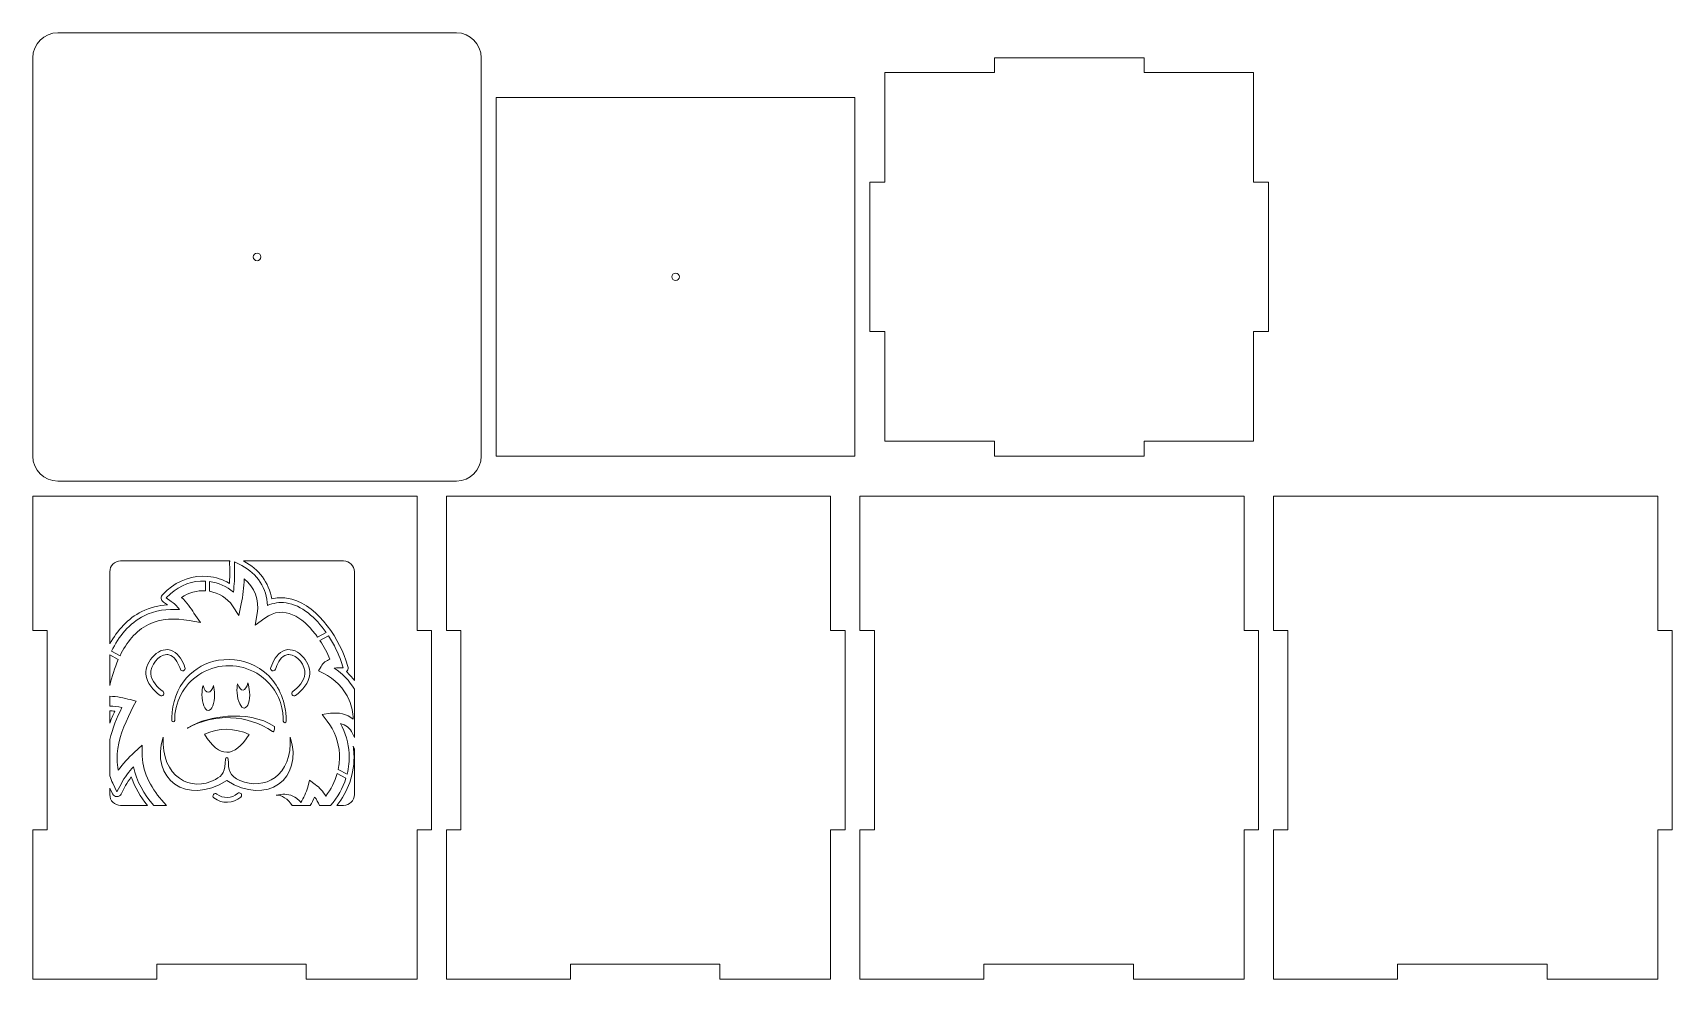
# Model space of a CAD drawing. Header units: millimetres. Extents: x -1461 to 1461, y -777 to 775.
# Drawn here: x 448.9 to 777.9, y 85.1 to 275.1 of the extents above; entities that cross this region are included whole.
import ezdxf

# ---------------------------------------------------------------- set-up
doc = ezdxf.new("R2010")
doc.units = ezdxf.units.MM
doc.header["$MEASUREMENT"] = 0
doc.layers.add('Camada 1', color=7, linetype='Continuous')

msp = doc.modelspace()

# ---------------------------------------------------------------- linework, layer by layer
at = {"layer": 'Camada 1', "color": 250, "lineweight": 20}
for points, knots in [([(453.8605, 275.1068), (453.8605, 275.1068), (533.8607, 275.1068), (533.8607, 275.1068), (533.8607, 275.1068), (536.6106, 275.1068), (538.8606, 272.8568), (538.8606, 270.1069), (538.8606, 270.1069), (538.8606, 270.1069), (538.8606, 190.1067), (538.8606, 190.1067), (538.8606, 190.1067), (538.8606, 187.3568), (536.6106, 185.1068), (533.8607, 185.1068), (533.8607, 185.1068), (533.8607, 185.1068), (453.8605, 185.1068), (453.8605, 185.1068), (453.8605, 185.1068), (451.1106, 185.1068), (448.8606, 187.3568), (448.8606, 190.1067), (448.8606, 190.1067), (448.8606, 190.1067), (448.8606, 270.1069), (448.8606, 270.1069), (448.8606, 270.1069), (448.8606, 272.8568), (451.1106, 275.1068), (453.8605, 275.1068)], [0, 0, 0, 0, 0.11111111, 0.11111111, 0.11111111, 0.11111111, 0.22222222, 0.22222222, 0.22222222, 0.22222222, 0.33333333, 0.33333333, 0.33333333, 0.33333333, 0.44444444, 0.44444444, 0.44444444, 0.44444444, 0.55555556, 0.55555556, 0.55555556, 0.55555556, 0.66666667, 0.66666667, 0.66666667, 0.66666667, 0.77777778, 0.77777778, 0.77777778, 0.77777778, 1, 1, 1, 1]), ([(619.8606, 267.1067), (619.8606, 267.1067), (641.8605, 267.1067), (641.8605, 267.1067), (641.8605, 267.1067), (641.8605, 267.1067), (641.8605, 270.1067), (641.8605, 270.1067), (641.8605, 270.1067), (641.8605, 270.1067), (671.8605, 270.1067), (671.8605, 270.1067), (671.8605, 270.1067), (671.8605, 270.1067), (671.8605, 267.1067), (671.8605, 267.1067), (671.8605, 267.1067), (671.8605, 267.1067), (693.8606, 267.1067), (693.8606, 267.1067), (693.8606, 267.1067), (693.8606, 267.1067), (693.8606, 245.1068), (693.8606, 245.1068), (693.8606, 245.1068), (693.8606, 245.1068), (696.8606, 245.1068), (696.8606, 245.1068), (696.8606, 245.1068), (696.8606, 245.1068), (696.8606, 215.1068), (696.8606, 215.1068), (696.8606, 215.1068), (696.8606, 215.1068), (693.8606, 215.1068), (693.8606, 215.1068), (693.8606, 215.1068), (693.8606, 215.1068), (693.8606, 193.1067), (693.8606, 193.1067), (693.8606, 193.1067), (693.8606, 193.1067), (671.8607, 193.1067), (671.8607, 193.1067), (671.8607, 193.1067), (671.8607, 193.1067), (671.8607, 190.1067), (671.8607, 190.1067), (671.8607, 190.1067), (671.8607, 190.1067), (641.8607, 190.1067), (641.8607, 190.1067), (641.8607, 190.1067), (641.8607, 190.1067), (641.8607, 193.1067), (641.8607, 193.1067), (641.8607, 193.1067), (641.8607, 193.1067), (619.8606, 193.1067), (619.8606, 193.1067), (619.8606, 193.1067), (619.8606, 193.1067), (619.8606, 215.1066), (619.8606, 215.1066), (619.8606, 215.1066), (619.8606, 215.1066), (616.8606, 215.1066), (616.8606, 215.1066), (616.8606, 215.1066), (616.8606, 215.1066), (616.8606, 245.1066), (616.8606, 245.1066), (616.8606, 245.1066), (616.8606, 245.1066), (619.8606, 245.1066), (619.8606, 245.1066), (619.8606, 245.1066), (619.8606, 245.1066), (619.8606, 267.1067), (619.8606, 267.1067)], [0, 0, 0, 0, 0.04761905, 0.04761905, 0.04761905, 0.04761905, 0.0952381, 0.0952381, 0.0952381, 0.0952381, 0.14285714, 0.14285714, 0.14285714, 0.14285714, 0.19047619, 0.19047619, 0.19047619, 0.19047619, 0.23809524, 0.23809524, 0.23809524, 0.23809524, 0.28571429, 0.28571429, 0.28571429, 0.28571429, 0.33333333, 0.33333333, 0.33333333, 0.33333333, 0.38095238, 0.38095238, 0.38095238, 0.38095238, 0.42857143, 0.42857143, 0.42857143, 0.42857143, 0.47619048, 0.47619048, 0.47619048, 0.47619048, 0.52380952, 0.52380952, 0.52380952, 0.52380952, 0.57142857, 0.57142857, 0.57142857, 0.57142857, 0.61904762, 0.61904762, 0.61904762, 0.61904762, 0.66666667, 0.66666667, 0.66666667, 0.66666667, 0.71428571, 0.71428571, 0.71428571, 0.71428571, 0.76190476, 0.76190476, 0.76190476, 0.76190476, 0.80952381, 0.80952381, 0.80952381, 0.80952381, 0.85714286, 0.85714286, 0.85714286, 0.85714286, 0.9047619, 0.9047619, 0.9047619, 0.9047619, 1, 1, 1, 1]), ([(541.8606, 262.1067), (541.8606, 262.1067), (613.8606, 262.1067), (613.8606, 262.1067), (613.8606, 262.1067), (613.8606, 262.1067), (613.8606, 190.1067), (613.8606, 190.1067), (613.8606, 190.1067), (613.8606, 190.1067), (541.8606, 190.1067), (541.8606, 190.1067), (541.8606, 190.1067), (541.8606, 190.1067), (541.8606, 262.1067), (541.8606, 262.1067)], [0, 0, 0, 0, 0.2, 0.2, 0.2, 0.2, 0.4, 0.4, 0.4, 0.4, 0.6, 0.6, 0.6, 0.6, 1, 1, 1, 1]), ([(493.8606, 230.8568), (494.2748, 230.8568), (494.6106, 230.521), (494.6106, 230.1068), (494.6106, 230.1068), (494.6106, 229.6926), (494.2748, 229.3568), (493.8606, 229.3568), (493.8606, 229.3568), (493.4464, 229.3568), (493.1106, 229.6926), (493.1106, 230.1068), (493.1106, 230.1068), (493.1106, 230.521), (493.4464, 230.8568), (493.8606, 230.8568)], [0, 0, 0, 0, 0.2, 0.2, 0.2, 0.2, 0.4, 0.4, 0.4, 0.4, 0.6, 0.6, 0.6, 0.6, 1, 1, 1, 1]), ([(577.8606, 226.8567), (578.2748, 226.8567), (578.6106, 226.5209), (578.6106, 226.1067), (578.6106, 226.1067), (578.6106, 225.6925), (578.2748, 225.3567), (577.8606, 225.3567), (577.8606, 225.3567), (577.4464, 225.3567), (577.1106, 225.6925), (577.1106, 226.1067), (577.1106, 226.1067), (577.1106, 226.5209), (577.4464, 226.8567), (577.8606, 226.8567)], [0, 0, 0, 0, 0.2, 0.2, 0.2, 0.2, 0.4, 0.4, 0.4, 0.4, 0.6, 0.6, 0.6, 0.6, 1, 1, 1, 1]), ([(473.748, 88.1069), (473.748, 88.1069), (503.7479, 88.1069), (503.7479, 88.1069), (503.7479, 88.1069), (503.7479, 88.1069), (503.7479, 85.1069), (503.7479, 85.1069), (503.7479, 85.1069), (503.7479, 85.1069), (525.973, 85.1069), (525.973, 85.1069), (525.973, 85.1069), (525.973, 85.1069), (525.973, 115.1069), (525.973, 115.1069), (525.973, 115.1069), (525.973, 115.1069), (528.8605, 115.1069), (528.8605, 115.1069), (528.8605, 115.1069), (528.8605, 115.1069), (528.8605, 155.1068), (528.8605, 155.1068), (528.8605, 155.1068), (528.8605, 155.1068), (525.973, 155.1068), (525.973, 155.1068), (525.973, 155.1068), (525.973, 155.1068), (525.973, 182.1068), (525.973, 182.1068), (525.973, 182.1068), (525.973, 182.1068), (448.8606, 182.1068), (448.8606, 182.1068), (448.8606, 182.1068), (448.8606, 182.1068), (448.8606, 155.1068), (448.8606, 155.1068), (448.8606, 155.1068), (448.8606, 155.1068), (451.7481, 155.1068), (451.7481, 155.1068), (451.7481, 155.1068), (451.7481, 155.1068), (451.7481, 115.1069), (451.7481, 115.1069), (451.7481, 115.1069), (451.7481, 115.1069), (448.8606, 115.1069), (448.8606, 115.1069), (448.8606, 115.1069), (448.8606, 115.1069), (448.8606, 85.1069), (448.8606, 85.1069), (448.8606, 85.1069), (448.8606, 85.1069), (473.748, 85.1069), (473.748, 85.1069), (473.748, 85.1069), (473.748, 85.1069), (473.748, 88.1069), (473.748, 88.1069)], [0, 0, 0, 0, 0.05882353, 0.05882353, 0.05882353, 0.05882353, 0.11764706, 0.11764706, 0.11764706, 0.11764706, 0.17647059, 0.17647059, 0.17647059, 0.17647059, 0.23529412, 0.23529412, 0.23529412, 0.23529412, 0.29411765, 0.29411765, 0.29411765, 0.29411765, 0.35294118, 0.35294118, 0.35294118, 0.35294118, 0.41176471, 0.41176471, 0.41176471, 0.41176471, 0.47058824, 0.47058824, 0.47058824, 0.47058824, 0.52941176, 0.52941176, 0.52941176, 0.52941176, 0.58823529, 0.58823529, 0.58823529, 0.58823529, 0.64705882, 0.64705882, 0.64705882, 0.64705882, 0.70588235, 0.70588235, 0.70588235, 0.70588235, 0.76470588, 0.76470588, 0.76470588, 0.76470588, 0.82352941, 0.82352941, 0.82352941, 0.82352941, 0.88235294, 0.88235294, 0.88235294, 0.88235294, 1, 1, 1, 1]), ([(556.7479, 88.1069), (556.7479, 88.1069), (586.7478, 88.1069), (586.7478, 88.1069), (586.7478, 88.1069), (586.7478, 88.1069), (586.7478, 85.1069), (586.7478, 85.1069), (586.7478, 85.1069), (586.7478, 85.1069), (608.9729, 85.1069), (608.9729, 85.1069), (608.9729, 85.1069), (608.9729, 85.1069), (608.9729, 115.1069), (608.9729, 115.1069), (608.9729, 115.1069), (608.9729, 115.1069), (611.8604, 115.1069), (611.8604, 115.1069), (611.8604, 115.1069), (611.8604, 115.1069), (611.8604, 155.1068), (611.8604, 155.1068), (611.8604, 155.1068), (611.8604, 155.1068), (608.9729, 155.1068), (608.9729, 155.1068), (608.9729, 155.1068), (608.9729, 155.1068), (608.9729, 182.1068), (608.9729, 182.1068), (608.9729, 182.1068), (608.9729, 182.1068), (531.8605, 182.1068), (531.8605, 182.1068), (531.8605, 182.1068), (531.8605, 182.1068), (531.8605, 155.1068), (531.8605, 155.1068), (531.8605, 155.1068), (531.8605, 155.1068), (534.748, 155.1068), (534.748, 155.1068), (534.748, 155.1068), (534.748, 155.1068), (534.748, 115.1069), (534.748, 115.1069), (534.748, 115.1069), (534.748, 115.1069), (531.8605, 115.1069), (531.8605, 115.1069), (531.8605, 115.1069), (531.8605, 115.1069), (531.8605, 85.1069), (531.8605, 85.1069), (531.8605, 85.1069), (531.8605, 85.1069), (556.7479, 85.1069), (556.7479, 85.1069), (556.7479, 85.1069), (556.7479, 85.1069), (556.7479, 88.1069), (556.7479, 88.1069)], [0, 0, 0, 0, 0.05882353, 0.05882353, 0.05882353, 0.05882353, 0.11764706, 0.11764706, 0.11764706, 0.11764706, 0.17647059, 0.17647059, 0.17647059, 0.17647059, 0.23529412, 0.23529412, 0.23529412, 0.23529412, 0.29411765, 0.29411765, 0.29411765, 0.29411765, 0.35294118, 0.35294118, 0.35294118, 0.35294118, 0.41176471, 0.41176471, 0.41176471, 0.41176471, 0.47058824, 0.47058824, 0.47058824, 0.47058824, 0.52941176, 0.52941176, 0.52941176, 0.52941176, 0.58823529, 0.58823529, 0.58823529, 0.58823529, 0.64705882, 0.64705882, 0.64705882, 0.64705882, 0.70588235, 0.70588235, 0.70588235, 0.70588235, 0.76470588, 0.76470588, 0.76470588, 0.76470588, 0.82352941, 0.82352941, 0.82352941, 0.82352941, 0.88235294, 0.88235294, 0.88235294, 0.88235294, 1, 1, 1, 1]), ([(639.7478, 88.1069), (639.7478, 88.1069), (669.7477, 88.1069), (669.7477, 88.1069), (669.7477, 88.1069), (669.7477, 88.1069), (669.7477, 85.1069), (669.7477, 85.1069), (669.7477, 85.1069), (669.7477, 85.1069), (691.9728, 85.1069), (691.9728, 85.1069), (691.9728, 85.1069), (691.9728, 85.1069), (691.9728, 115.1069), (691.9728, 115.1069), (691.9728, 115.1069), (691.9728, 115.1069), (694.8603, 115.1069), (694.8603, 115.1069), (694.8603, 115.1069), (694.8603, 115.1069), (694.8603, 155.1068), (694.8603, 155.1068), (694.8603, 155.1068), (694.8603, 155.1068), (691.9728, 155.1068), (691.9728, 155.1068), (691.9728, 155.1068), (691.9728, 155.1068), (691.9728, 182.1068), (691.9728, 182.1068), (691.9728, 182.1068), (691.9728, 182.1068), (614.8604, 182.1068), (614.8604, 182.1068), (614.8604, 182.1068), (614.8604, 182.1068), (614.8604, 155.1068), (614.8604, 155.1068), (614.8604, 155.1068), (614.8604, 155.1068), (617.7479, 155.1068), (617.7479, 155.1068), (617.7479, 155.1068), (617.7479, 155.1068), (617.7479, 115.1069), (617.7479, 115.1069), (617.7479, 115.1069), (617.7479, 115.1069), (614.8604, 115.1069), (614.8604, 115.1069), (614.8604, 115.1069), (614.8604, 115.1069), (614.8604, 85.1069), (614.8604, 85.1069), (614.8604, 85.1069), (614.8604, 85.1069), (639.7478, 85.1069), (639.7478, 85.1069), (639.7478, 85.1069), (639.7478, 85.1069), (639.7478, 88.1069), (639.7478, 88.1069)], [0, 0, 0, 0, 0.05882353, 0.05882353, 0.05882353, 0.05882353, 0.11764706, 0.11764706, 0.11764706, 0.11764706, 0.17647059, 0.17647059, 0.17647059, 0.17647059, 0.23529412, 0.23529412, 0.23529412, 0.23529412, 0.29411765, 0.29411765, 0.29411765, 0.29411765, 0.35294118, 0.35294118, 0.35294118, 0.35294118, 0.41176471, 0.41176471, 0.41176471, 0.41176471, 0.47058824, 0.47058824, 0.47058824, 0.47058824, 0.52941176, 0.52941176, 0.52941176, 0.52941176, 0.58823529, 0.58823529, 0.58823529, 0.58823529, 0.64705882, 0.64705882, 0.64705882, 0.64705882, 0.70588235, 0.70588235, 0.70588235, 0.70588235, 0.76470588, 0.76470588, 0.76470588, 0.76470588, 0.82352941, 0.82352941, 0.82352941, 0.82352941, 0.88235294, 0.88235294, 0.88235294, 0.88235294, 1, 1, 1, 1]), ([(722.7477, 88.1069), (722.7477, 88.1069), (752.7476, 88.1069), (752.7476, 88.1069), (752.7476, 88.1069), (752.7476, 88.1069), (752.7476, 85.1069), (752.7476, 85.1069), (752.7476, 85.1069), (752.7476, 85.1069), (774.9727, 85.1069), (774.9727, 85.1069), (774.9727, 85.1069), (774.9727, 85.1069), (774.9727, 115.1069), (774.9727, 115.1069), (774.9727, 115.1069), (774.9727, 115.1069), (777.8602, 115.1069), (777.8602, 115.1069), (777.8602, 115.1069), (777.8602, 115.1069), (777.8602, 155.1068), (777.8602, 155.1068), (777.8602, 155.1068), (777.8602, 155.1068), (774.9727, 155.1068), (774.9727, 155.1068), (774.9727, 155.1068), (774.9727, 155.1068), (774.9727, 182.1068), (774.9727, 182.1068), (774.9727, 182.1068), (774.9727, 182.1068), (697.8603, 182.1068), (697.8603, 182.1068), (697.8603, 182.1068), (697.8603, 182.1068), (697.8603, 155.1068), (697.8603, 155.1068), (697.8603, 155.1068), (697.8603, 155.1068), (700.7478, 155.1068), (700.7478, 155.1068), (700.7478, 155.1068), (700.7478, 155.1068), (700.7478, 115.1069), (700.7478, 115.1069), (700.7478, 115.1069), (700.7478, 115.1069), (697.8603, 115.1069), (697.8603, 115.1069), (697.8603, 115.1069), (697.8603, 115.1069), (697.8603, 85.1069), (697.8603, 85.1069), (697.8603, 85.1069), (697.8603, 85.1069), (722.7477, 85.1069), (722.7477, 85.1069), (722.7477, 85.1069), (722.7477, 85.1069), (722.7477, 88.1069), (722.7477, 88.1069)], [0, 0, 0, 0, 0.05882353, 0.05882353, 0.05882353, 0.05882353, 0.11764706, 0.11764706, 0.11764706, 0.11764706, 0.17647059, 0.17647059, 0.17647059, 0.17647059, 0.23529412, 0.23529412, 0.23529412, 0.23529412, 0.29411765, 0.29411765, 0.29411765, 0.29411765, 0.35294118, 0.35294118, 0.35294118, 0.35294118, 0.41176471, 0.41176471, 0.41176471, 0.41176471, 0.47058824, 0.47058824, 0.47058824, 0.47058824, 0.52941176, 0.52941176, 0.52941176, 0.52941176, 0.58823529, 0.58823529, 0.58823529, 0.58823529, 0.64705882, 0.64705882, 0.64705882, 0.64705882, 0.70588235, 0.70588235, 0.70588235, 0.70588235, 0.76470588, 0.76470588, 0.76470588, 0.76470588, 0.82352941, 0.82352941, 0.82352941, 0.82352941, 0.88235294, 0.88235294, 0.88235294, 0.88235294, 1, 1, 1, 1]), ([(488.3834, 169.0761), (488.3736, 169.0167), (488.369, 168.9553), (488.3699, 168.8925), (488.3699, 168.8925), (488.3699, 168.8925), (488.3936, 167.2698), (488.3936, 167.2698), (488.3936, 167.2698), (488.4066, 166.3723), (488.3794, 165.4742), (488.3123, 164.5791), (488.3123, 164.5791), (487.01, 165.3581), (485.5354, 165.8324), (484.0122, 165.9717), (484.0122, 165.9717), (481.0376, 166.2438), (478.0482, 165.2313), (475.8594, 163.1972), (475.8594, 163.1972), (475.8594, 163.1972), (474.9509, 162.3527), (474.9509, 162.3527), (474.9509, 162.3527), (474.7247, 162.1423), (474.6181, 161.8667), (474.6439, 161.5589), (474.6439, 161.5589), (474.6698, 161.2511), (474.8208, 160.997), (475.0792, 160.8275), (475.0792, 160.8275), (475.0792, 160.8275), (475.9005, 160.288), (475.9005, 160.288), (475.9005, 160.288), (474.1247, 160.1561), (472.387, 159.7277), (470.7646, 158.9222), (470.7646, 158.9222), (467.9073, 157.5035), (465.8319, 155.1609), (464.3117, 152.4168), (464.3117, 152.4168), (464.3117, 152.4168), (464.3117, 166.8956), (464.3117, 166.8956), (464.3117, 166.8956), (464.3117, 168.0949), (465.293, 169.0761), (466.4922, 169.0761), (466.4922, 169.0761), (466.4922, 169.0761), (488.3834, 169.0761), (488.3834, 169.0761)], [0, 0, 0, 0, 0.06666667, 0.06666667, 0.06666667, 0.06666667, 0.13333333, 0.13333333, 0.13333333, 0.13333333, 0.2, 0.2, 0.2, 0.2, 0.26666667, 0.26666667, 0.26666667, 0.26666667, 0.33333333, 0.33333333, 0.33333333, 0.33333333, 0.4, 0.4, 0.4, 0.4, 0.46666667, 0.46666667, 0.46666667, 0.46666667, 0.53333333, 0.53333333, 0.53333333, 0.53333333, 0.6, 0.6, 0.6, 0.6, 0.66666667, 0.66666667, 0.66666667, 0.66666667, 0.73333333, 0.73333333, 0.73333333, 0.73333333, 0.8, 0.8, 0.8, 0.8, 0.86666667, 0.86666667, 0.86666667, 0.86666667, 1, 1, 1, 1]), ([(506.0181, 153.7671), (505.8488, 154.0028), (505.6777, 154.2317), (505.505, 154.4526), (505.505, 154.4526), (503.0062, 157.6511), (499.3295, 160.4304), (495.4426, 157.5925), (495.4426, 157.5925), (495.4426, 157.5925), (493.5089, 156.1808), (493.5089, 156.1808), (493.5089, 156.1808), (493.5089, 156.1808), (493.9102, 158.5411), (493.9102, 158.5411), (493.9102, 158.5411), (494.3686, 161.2376), (493.3189, 163.8424), (491.2881, 165.5154), (491.2881, 165.5154), (491.2201, 163.8106), (491.0203, 162.1113), (490.6928, 160.4368), (490.6928, 160.4368), (490.6928, 160.4368), (490.2427, 158.1365), (490.2427, 158.1365), (490.2427, 158.1365), (490.2427, 158.1365), (488.9319, 160.0795), (488.9319, 160.0795), (488.9319, 160.0795), (487.8683, 161.6564), (486.1842, 162.6706), (484.3303, 162.9894), (484.3303, 162.9894), (484.3303, 162.9894), (484.3303, 164.9569), (484.3303, 164.9569), (484.3303, 164.9569), (486.1107, 164.7156), (487.7795, 163.9699), (489.1076, 162.8006), (489.1076, 162.8006), (489.3006, 164.2864), (489.3879, 165.7859), (489.3661, 167.284), (489.3661, 167.284), (489.3661, 167.284), (489.3423, 168.9067), (489.3423, 168.9067), (489.3423, 168.9067), (489.3423, 168.9067), (490.7845, 168.1626), (490.7845, 168.1626), (490.7845, 168.1626), (493.882, 166.5643), (495.8357, 163.5006), (495.9559, 160.1258), (495.9559, 160.1258), (497.1131, 160.6297), (498.3609, 160.8392), (499.6784, 160.6617), (499.6784, 160.6617), (502.8052, 160.2408), (505.6536, 157.6737), (507.7492, 154.6985), (507.7492, 154.6985), (507.7492, 154.6985), (506.0181, 153.7671), (506.0181, 153.7671)], [0, 0, 0, 0, 0.05263158, 0.05263158, 0.05263158, 0.05263158, 0.10526316, 0.10526316, 0.10526316, 0.10526316, 0.15789474, 0.15789474, 0.15789474, 0.15789474, 0.21052632, 0.21052632, 0.21052632, 0.21052632, 0.26315789, 0.26315789, 0.26315789, 0.26315789, 0.31578947, 0.31578947, 0.31578947, 0.31578947, 0.36842105, 0.36842105, 0.36842105, 0.36842105, 0.42105263, 0.42105263, 0.42105263, 0.42105263, 0.47368421, 0.47368421, 0.47368421, 0.47368421, 0.52631579, 0.52631579, 0.52631579, 0.52631579, 0.57894737, 0.57894737, 0.57894737, 0.57894737, 0.63157895, 0.63157895, 0.63157895, 0.63157895, 0.68421053, 0.68421053, 0.68421053, 0.68421053, 0.73684211, 0.73684211, 0.73684211, 0.73684211, 0.78947368, 0.78947368, 0.78947368, 0.78947368, 0.84210526, 0.84210526, 0.84210526, 0.84210526, 0.89473684, 0.89473684, 0.89473684, 0.89473684, 1, 1, 1, 1]), ([(513.4094, 145.0838), (512.9277, 145.723), (512.3895, 146.318), (511.8015, 146.8631), (511.8015, 146.8631), (511.859, 146.9136), (511.9117, 146.972), (511.9586, 147.0379), (511.9586, 147.0379), (512.1448, 147.2987), (512.191, 147.6045), (512.0902, 147.9085), (512.0902, 147.9085), (512.0902, 147.9085), (511.6718, 149.1717), (511.6718, 149.1717), (511.6718, 149.1717), (510.0302, 154.1277), (505.3742, 160.8763), (499.8082, 161.6256), (499.8082, 161.6256), (498.7881, 161.763), (497.7773, 161.6972), (496.801, 161.4442), (496.801, 161.4442), (496.2716, 164.6924), (494.2017, 167.4938), (491.2304, 169.0269), (491.2304, 169.0269), (491.2304, 169.0269), (491.135, 169.0761), (491.135, 169.0761), (491.135, 169.0761), (491.135, 169.0761), (511.2289, 169.0761), (511.2289, 169.0761), (511.2289, 169.0761), (512.4282, 169.0761), (513.4094, 168.0949), (513.4094, 166.8956), (513.4094, 166.8956), (513.4094, 166.8956), (513.4094, 145.0838), (513.4094, 145.0838)], [0, 0, 0, 0, 0.08333333, 0.08333333, 0.08333333, 0.08333333, 0.16666667, 0.16666667, 0.16666667, 0.16666667, 0.25, 0.25, 0.25, 0.25, 0.33333333, 0.33333333, 0.33333333, 0.33333333, 0.41666667, 0.41666667, 0.41666667, 0.41666667, 0.5, 0.5, 0.5, 0.5, 0.58333333, 0.58333333, 0.58333333, 0.58333333, 0.66666667, 0.66666667, 0.66666667, 0.66666667, 0.75, 0.75, 0.75, 0.75, 0.83333333, 0.83333333, 0.83333333, 0.83333333, 1, 1, 1, 1]), ([(464.6491, 150.961), (464.6491, 150.961), (466.3631, 150.0388), (466.3631, 150.0388), (466.3631, 150.0388), (467.6604, 152.7102), (469.4801, 155.0268), (472.0621, 156.3088), (472.0621, 156.3088), (474.6089, 157.5732), (477.478, 157.6245), (480.2259, 157.1117), (480.2259, 157.1117), (480.2259, 157.1117), (482.5018, 156.6872), (482.5018, 156.6872), (482.5018, 156.6872), (482.5018, 156.6872), (481.2119, 158.6098), (481.2119, 158.6098), (481.2119, 158.6098), (480.5593, 159.5823), (479.6779, 160.8268), (478.7216, 161.7594), (478.7216, 161.7594), (480.1161, 162.712), (481.8106, 163.185), (483.5069, 163.0842), (483.5069, 163.0842), (483.5069, 163.0842), (483.5069, 165.0318), (483.5069, 165.0318), (483.5069, 165.0318), (480.9459, 165.1529), (478.4057, 164.2361), (476.5215, 162.4848), (476.5215, 162.4848), (476.5215, 162.4848), (475.613, 161.6403), (475.613, 161.6403), (475.613, 161.6403), (475.613, 161.6403), (476.6498, 160.9593), (476.6498, 160.9593), (476.6498, 160.9593), (477.1919, 160.6032), (477.7712, 159.9808), (478.3002, 159.3192), (478.3002, 159.3192), (475.8654, 159.4874), (473.431, 159.1603), (471.1971, 158.051), (471.1971, 158.051), (468.2042, 156.565), (466.1187, 153.9628), (464.6491, 150.961)], [0, 0, 0, 0, 0.06666667, 0.06666667, 0.06666667, 0.06666667, 0.13333333, 0.13333333, 0.13333333, 0.13333333, 0.2, 0.2, 0.2, 0.2, 0.26666667, 0.26666667, 0.26666667, 0.26666667, 0.33333333, 0.33333333, 0.33333333, 0.33333333, 0.4, 0.4, 0.4, 0.4, 0.46666667, 0.46666667, 0.46666667, 0.46666667, 0.53333333, 0.53333333, 0.53333333, 0.53333333, 0.6, 0.6, 0.6, 0.6, 0.66666667, 0.66666667, 0.66666667, 0.66666667, 0.73333333, 0.73333333, 0.73333333, 0.73333333, 0.8, 0.8, 0.8, 0.8, 0.86666667, 0.86666667, 0.86666667, 0.86666667, 1, 1, 1, 1]), ([(476.997, 150.9854), (478.2293, 150.383), (478.9539, 148.8833), (479.3926, 147.6565), (479.3926, 147.6565), (479.4828, 147.4043), (479.3507, 147.1249), (479.0985, 147.0348), (479.0985, 147.0348), (478.8463, 146.9446), (478.567, 147.0767), (478.4768, 147.3289), (478.4768, 147.3289), (478.1395, 148.2722), (477.5276, 149.6432), (476.5698, 150.1116), (476.5698, 150.1116), (476.3106, 150.2384), (476.0321, 150.301), (475.7433, 150.2955), (475.7433, 150.2955), (474.0381, 150.2631), (472.4288, 148.0373), (472.5419, 146.417), (472.5419, 146.417), (472.6453, 144.9361), (473.8848, 143.7081), (474.9964, 142.8617), (474.9964, 142.8617), (475.2094, 142.6994), (475.2509, 142.3933), (475.0887, 142.1803), (475.0887, 142.1803), (474.9264, 141.9671), (474.6202, 141.9257), (474.4071, 142.088), (474.4071, 142.088), (473.0467, 143.1238), (471.6971, 144.5529), (471.5717, 146.3493), (471.5717, 146.3493), (471.3918, 148.9255), (474.3337, 152.2875), (476.997, 150.9854)], [0, 0, 0, 0, 0.08333333, 0.08333333, 0.08333333, 0.08333333, 0.16666667, 0.16666667, 0.16666667, 0.16666667, 0.25, 0.25, 0.25, 0.25, 0.33333333, 0.33333333, 0.33333333, 0.33333333, 0.41666667, 0.41666667, 0.41666667, 0.41666667, 0.5, 0.5, 0.5, 0.5, 0.58333333, 0.58333333, 0.58333333, 0.58333333, 0.66666667, 0.66666667, 0.66666667, 0.66666667, 0.75, 0.75, 0.75, 0.75, 0.83333333, 0.83333333, 0.83333333, 0.83333333, 1, 1, 1, 1]), ([(504.4417, 146.3493), (504.3162, 144.5529), (502.9667, 143.1238), (501.6063, 142.088), (501.6063, 142.088), (501.3931, 141.9257), (501.0869, 141.9671), (500.9247, 142.1803), (500.9247, 142.1803), (500.7625, 142.3933), (500.804, 142.6994), (501.017, 142.8617), (501.017, 142.8617), (502.1286, 143.7081), (503.3681, 144.9361), (503.4715, 146.417), (503.4715, 146.417), (503.5846, 148.0373), (501.9753, 150.2631), (500.2701, 150.2955), (500.2701, 150.2955), (499.9813, 150.301), (499.7028, 150.2384), (499.4436, 150.1116), (499.4436, 150.1116), (498.4858, 149.6432), (497.8739, 148.2722), (497.5365, 147.3289), (497.5365, 147.3289), (497.4464, 147.0767), (497.1671, 146.9446), (496.9149, 147.0348), (496.9149, 147.0348), (496.6627, 147.1249), (496.5306, 147.4043), (496.6208, 147.6565), (496.6208, 147.6565), (497.0595, 148.8833), (497.7841, 150.383), (499.0163, 150.9854), (499.0163, 150.9854), (501.6797, 152.2875), (504.6216, 148.9255), (504.4417, 146.3493)], [0, 0, 0, 0, 0.08333333, 0.08333333, 0.08333333, 0.08333333, 0.16666667, 0.16666667, 0.16666667, 0.16666667, 0.25, 0.25, 0.25, 0.25, 0.33333333, 0.33333333, 0.33333333, 0.33333333, 0.41666667, 0.41666667, 0.41666667, 0.41666667, 0.5, 0.5, 0.5, 0.5, 0.58333333, 0.58333333, 0.58333333, 0.58333333, 0.66666667, 0.66666667, 0.66666667, 0.66666667, 0.75, 0.75, 0.75, 0.75, 0.83333333, 0.83333333, 0.83333333, 0.83333333, 1, 1, 1, 1]), ([(510.1585, 127.2305), (510.3636, 128.2286), (510.4466, 129.2558), (510.3944, 130.2922), (510.3944, 130.2922), (510.2721, 132.7144), (509.4261, 135.0101), (507.9591, 136.9403), (507.9591, 136.9403), (507.9591, 136.9403), (506.9626, 138.2517), (506.9626, 138.2517), (506.9626, 138.2517), (506.9626, 138.2517), (508.592, 138.491), (508.592, 138.491), (508.592, 138.491), (510.2405, 138.7332), (511.901, 138.3002), (513.164, 137.3232), (513.164, 137.3232), (513.1366, 138.6236), (512.8653, 139.912), (512.3503, 141.1267), (512.3503, 141.1267), (511.334, 143.5234), (509.4689, 145.4186), (507.1344, 146.5545), (507.1344, 146.5545), (507.1344, 146.5545), (506.1966, 147.0107), (506.1966, 147.0107), (506.1966, 147.0107), (506.1966, 147.0107), (506.7173, 147.9145), (506.7173, 147.9145), (506.7173, 147.9145), (507.1404, 148.649), (507.7667, 149.1009), (508.4999, 149.3345), (508.4999, 149.3345), (507.9719, 150.6186), (507.2663, 151.9134), (506.4887, 153.0852), (506.4887, 153.0852), (506.4887, 153.0852), (508.214, 154.0135), (508.214, 154.0135), (508.214, 154.0135), (509.3475, 152.2792), (510.2223, 150.4544), (510.7485, 148.866), (510.7485, 148.866), (510.7485, 148.866), (511.1669, 147.6027), (511.1669, 147.6027), (511.1669, 147.6027), (511.1669, 147.6027), (509.8363, 147.5876), (509.8363, 147.5876), (509.8363, 147.5876), (509.6678, 147.5857), (509.499, 147.5741), (509.3373, 147.545), (509.3373, 147.545), (511.0054, 146.4749), (512.4035, 145.0424), (513.4094, 143.3371), (513.4094, 143.3371), (513.4094, 143.3371), (513.4094, 133.6609), (513.4094, 133.6609), (513.4094, 133.6609), (513.4094, 133.6609), (513.0377, 134.4572), (513.0377, 134.4572), (513.0377, 134.4572), (512.5554, 135.4909), (511.6394, 136.1832), (510.5894, 136.4669), (510.5894, 136.4669), (511.6278, 134.61), (512.2285, 132.5414), (512.3369, 130.3903), (512.3369, 130.3903), (512.4072, 129), (512.2674, 127.6232), (511.9407, 126.2967), (511.9407, 126.2967), (511.9407, 126.2967), (510.1585, 127.2305), (510.1585, 127.2305)], [0, 0, 0, 0, 0.04166667, 0.04166667, 0.04166667, 0.04166667, 0.08333333, 0.08333333, 0.08333333, 0.08333333, 0.125, 0.125, 0.125, 0.125, 0.16666667, 0.16666667, 0.16666667, 0.16666667, 0.20833333, 0.20833333, 0.20833333, 0.20833333, 0.25, 0.25, 0.25, 0.25, 0.29166667, 0.29166667, 0.29166667, 0.29166667, 0.33333333, 0.33333333, 0.33333333, 0.33333333, 0.375, 0.375, 0.375, 0.375, 0.41666667, 0.41666667, 0.41666667, 0.41666667, 0.45833333, 0.45833333, 0.45833333, 0.45833333, 0.5, 0.5, 0.5, 0.5, 0.54166667, 0.54166667, 0.54166667, 0.54166667, 0.58333333, 0.58333333, 0.58333333, 0.58333333, 0.625, 0.625, 0.625, 0.625, 0.66666667, 0.66666667, 0.66666667, 0.66666667, 0.70833333, 0.70833333, 0.70833333, 0.70833333, 0.75, 0.75, 0.75, 0.75, 0.79166667, 0.79166667, 0.79166667, 0.79166667, 0.83333333, 0.83333333, 0.83333333, 0.83333333, 0.875, 0.875, 0.875, 0.875, 0.91666667, 0.91666667, 0.91666667, 0.91666667, 1, 1, 1, 1]), ([(466.0169, 149.29), (466.0169, 149.29), (464.3117, 150.2075), (464.3117, 150.2075), (464.3117, 150.2075), (464.3117, 150.2075), (464.3117, 144.0818), (464.3117, 144.0818), (464.3117, 144.0818), (464.7279, 145.8233), (465.278, 147.6117), (466.0169, 149.29)], [0, 0, 0, 0, 0.25, 0.25, 0.25, 0.25, 0.5, 0.5, 0.5, 0.5, 1, 1, 1, 1]), ([(499.4324, 139.7241), (499.6467, 138.7934), (499.7439, 137.8385), (499.722, 136.8836), (499.722, 136.8836), (499.7184, 136.725), (499.588, 136.5981), (499.4293, 136.5985), (499.4293, 136.5985), (499.2707, 136.599), (499.1412, 136.7267), (499.1385, 136.8854), (499.1385, 136.8854), (499.1233, 137.7968), (499.0362, 138.7076), (498.8616, 139.6025), (498.8616, 139.6025), (498.1915, 142.5008), (496.3655, 145.0019), (493.8046, 146.5224), (493.8046, 146.5224), (490.4197, 148.5325), (486.2128, 148.5615), (482.8004, 146.5984), (482.8004, 146.5984), (479.5656, 144.7374), (477.5066, 141.3503), (477.3442, 137.6233), (477.3442, 137.6233), (477.3374, 137.4305), (477.3342, 137.2377), (477.3343, 137.0448), (477.3343, 137.0448), (477.3344, 136.8846), (477.2042, 136.7537), (477.0439, 136.7529), (477.0439, 136.7529), (476.8836, 136.7521), (476.7522, 136.8816), (476.7507, 137.0419), (476.7507, 137.0419), (476.7488, 137.2436), (476.7522, 137.4451), (476.7611, 137.6466), (476.7611, 137.6466), (476.8636, 140.5792), (477.7473, 143.4113), (479.7228, 145.6279), (479.7228, 145.6279), (481.3951, 147.5045), (483.6572, 148.7047), (486.1282, 149.1254), (486.1282, 149.1254), (488.9499, 149.6058), (491.9318, 149.0372), (494.3478, 147.4919), (494.3478, 147.4919), (497.1229, 145.7169), (498.805, 142.9269), (499.4324, 139.7241)], [0, 0, 0, 0, 0.0625, 0.0625, 0.0625, 0.0625, 0.125, 0.125, 0.125, 0.125, 0.1875, 0.1875, 0.1875, 0.1875, 0.25, 0.25, 0.25, 0.25, 0.3125, 0.3125, 0.3125, 0.3125, 0.375, 0.375, 0.375, 0.375, 0.4375, 0.4375, 0.4375, 0.4375, 0.5, 0.5, 0.5, 0.5, 0.5625, 0.5625, 0.5625, 0.5625, 0.625, 0.625, 0.625, 0.625, 0.6875, 0.6875, 0.6875, 0.6875, 0.75, 0.75, 0.75, 0.75, 0.8125, 0.8125, 0.8125, 0.8125, 0.875, 0.875, 0.875, 0.875, 1, 1, 1, 1]), ([(464.3117, 139.956), (465.1104, 139.942), (465.9661, 139.8079), (466.7449, 139.6411), (466.7449, 139.6411), (465.7288, 137.6077), (464.8355, 135.4239), (464.3117, 133.2091), (464.3117, 133.2091), (464.3117, 133.2091), (464.3117, 125.9491), (464.3117, 125.9491), (464.3117, 125.9491), (464.4669, 125.4413), (464.6624, 124.9417), (464.9027, 124.4529), (464.9027, 124.4529), (464.9027, 124.4529), (465.7474, 122.7345), (465.7474, 122.7345), (465.7474, 122.7345), (465.7474, 122.7345), (466.6368, 124.4302), (466.6368, 124.4302), (466.6368, 124.4302), (467.2625, 125.6231), (468.1453, 126.7466), (469.1013, 127.7649), (469.1013, 127.7649), (469.6424, 124.8596), (471.201, 122.244), (473.1186, 119.9784), (473.1186, 119.9784), (473.1186, 119.9784), (475.7226, 119.9784), (475.7226, 119.9784), (475.7226, 119.9784), (475.7226, 119.9784), (475.1752, 120.5825), (475.1752, 120.5825), (475.1752, 120.5825), (472.8496, 123.1492), (470.8666, 126.3236), (470.842, 129.8949), (470.842, 129.8949), (470.842, 129.8949), (470.8268, 132.0941), (470.8268, 132.0941), (470.8268, 132.0941), (470.8268, 132.0941), (469.2101, 130.6033), (469.2101, 130.6033), (469.2101, 130.6033), (468.0756, 129.5572), (466.9482, 128.3806), (466.017, 127.0963), (466.017, 127.0963), (465.6919, 128.5041), (465.7159, 129.9778), (465.9412, 131.4246), (465.9412, 131.4246), (466.3936, 134.3277), (467.6607, 137.2598), (469.0353, 139.8362), (469.0353, 139.8362), (469.0353, 139.8362), (469.6114, 140.9158), (469.6114, 140.9158), (469.6114, 140.9158), (469.6114, 140.9158), (468.4295, 141.2333), (468.4295, 141.2333), (468.4295, 141.2333), (467.198, 141.564), (465.7163, 141.881), (464.3117, 141.9003), (464.3117, 141.9003), (464.3117, 141.9003), (464.3117, 139.956), (464.3117, 139.956)], [0, 0, 0, 0, 0.04761905, 0.04761905, 0.04761905, 0.04761905, 0.0952381, 0.0952381, 0.0952381, 0.0952381, 0.14285714, 0.14285714, 0.14285714, 0.14285714, 0.19047619, 0.19047619, 0.19047619, 0.19047619, 0.23809524, 0.23809524, 0.23809524, 0.23809524, 0.28571429, 0.28571429, 0.28571429, 0.28571429, 0.33333333, 0.33333333, 0.33333333, 0.33333333, 0.38095238, 0.38095238, 0.38095238, 0.38095238, 0.42857143, 0.42857143, 0.42857143, 0.42857143, 0.47619048, 0.47619048, 0.47619048, 0.47619048, 0.52380952, 0.52380952, 0.52380952, 0.52380952, 0.57142857, 0.57142857, 0.57142857, 0.57142857, 0.61904762, 0.61904762, 0.61904762, 0.61904762, 0.66666667, 0.66666667, 0.66666667, 0.66666667, 0.71428571, 0.71428571, 0.71428571, 0.71428571, 0.76190476, 0.76190476, 0.76190476, 0.76190476, 0.80952381, 0.80952381, 0.80952381, 0.80952381, 0.85714286, 0.85714286, 0.85714286, 0.85714286, 0.9047619, 0.9047619, 0.9047619, 0.9047619, 1, 1, 1, 1]), ([(485.101, 144.0572), (485.2445, 143.5435), (485.3286, 142.918), (485.3286, 142.2431), (485.3286, 142.2431), (485.3286, 140.4949), (484.7642, 139.0778), (484.0677, 139.0778), (484.0677, 139.0778), (483.3713, 139.0778), (482.8068, 140.4949), (482.8068, 142.2431), (482.8068, 142.2431), (482.8068, 142.918), (482.8909, 143.5435), (483.0344, 144.0572), (483.0344, 144.0572), (483.2624, 143.2404), (483.6402, 142.7063), (484.0677, 142.7063), (484.0677, 142.7063), (484.4953, 142.7063), (484.8731, 143.2404), (485.101, 144.0572)], [0, 0, 0, 0, 0.14285714, 0.14285714, 0.14285714, 0.14285714, 0.28571429, 0.28571429, 0.28571429, 0.28571429, 0.42857143, 0.42857143, 0.42857143, 0.42857143, 0.57142857, 0.57142857, 0.57142857, 0.57142857, 0.71428571, 0.71428571, 0.71428571, 0.71428571, 1, 1, 1, 1]), ([(492.367, 142.7874), (492.49, 141.0435), (492.0266, 139.5903), (491.3319, 139.5412), (491.3319, 139.5412), (490.6372, 139.4922), (489.9745, 140.866), (489.8515, 142.6099), (489.8515, 142.6099), (489.8041, 143.2833), (489.844, 143.9131), (489.9509, 144.4356), (489.9509, 144.4356), (490.2358, 143.6367), (490.6502, 143.1305), (491.0768, 143.1605), (491.0768, 143.1605), (491.5033, 143.1907), (491.8425, 143.7501), (492.0124, 144.581), (492.0124, 144.581), (492.1917, 144.0786), (492.3196, 143.4605), (492.367, 142.7874)], [0, 0, 0, 0, 0.14285714, 0.14285714, 0.14285714, 0.14285714, 0.28571429, 0.28571429, 0.28571429, 0.28571429, 0.42857143, 0.42857143, 0.42857143, 0.42857143, 0.57142857, 0.57142857, 0.57142857, 0.57142857, 0.71428571, 0.71428571, 0.71428571, 0.71428571, 1, 1, 1, 1]), ([(464.3117, 138.9852), (464.6414, 138.9787), (464.981, 138.9486), (465.3119, 138.9055), (465.3119, 138.9055), (464.9515, 138.1256), (464.6142, 137.3286), (464.3117, 136.5184), (464.3117, 136.5184), (464.3117, 136.5184), (464.3117, 138.9852), (464.3117, 138.9852)], [0, 0, 0, 0, 0.25, 0.25, 0.25, 0.25, 0.5, 0.5, 0.5, 0.5, 1, 1, 1, 1]), ([(497.347, 135.8633), (497.4139, 135.6786), (497.3357, 135.0175), (497.2488, 134.8756), (497.2488, 134.8756), (497.1896, 134.7888), (497.0674, 134.7657), (496.9792, 134.8257), (496.9792, 134.8257), (494.4887, 136.5212), (491.5739, 137.4814), (488.5644, 137.6074), (488.5644, 137.6074), (485.5581, 137.7332), (482.5637, 137.0175), (479.9433, 135.5377), (479.9433, 135.5377), (479.9236, 135.5264), (479.8821, 135.5062), (479.8416, 135.4927), (479.8416, 135.4927), (479.8773, 135.5252), (479.9225, 135.5549), (479.945, 135.5676), (479.945, 135.5676), (482.3023, 136.9872), (485.2798, 137.7232), (488.0003, 137.9038), (488.0003, 137.9038), (491.1035, 138.1097), (494.7157, 137.6386), (497.347, 135.8633)], [0, 0, 0, 0, 0.11111111, 0.11111111, 0.11111111, 0.11111111, 0.22222222, 0.22222222, 0.22222222, 0.22222222, 0.33333333, 0.33333333, 0.33333333, 0.33333333, 0.44444444, 0.44444444, 0.44444444, 0.44444444, 0.55555556, 0.55555556, 0.55555556, 0.55555556, 0.66666667, 0.66666667, 0.66666667, 0.66666667, 0.77777778, 0.77777778, 0.77777778, 0.77777778, 1, 1, 1, 1]), ([(492.2613, 134.2144), (489.2634, 129.4537), (486.2869, 129.4795), (483.3319, 134.2915), (483.3319, 134.2915), (486.1645, 135.6285), (489.4522, 135.6), (492.2613, 134.2144)], [0, 0, 0, 0, 0.33333333, 0.33333333, 0.33333333, 0.33333333, 1, 1, 1, 1]), ([(488.0882, 129.2972), (488.1145, 127.1078), (488.3248, 125.9336), (490.4299, 125.0086), (490.4299, 125.0086), (495.2991, 122.8688), (500.9952, 125.8959), (500.5082, 133.7255), (500.5082, 133.7255), (503.2589, 125.3209), (495.8308, 119.8225), (487.7785, 125.0019), (487.7785, 125.0019), (479.7261, 119.8225), (472.298, 125.3209), (475.0487, 133.7255), (475.0487, 133.7255), (474.5487, 125.6858), (480.6547, 122.5287), (485.5123, 125.2031), (485.5123, 125.2031), (486.9713, 126.0063), (487.4881, 126.8362), (487.5046, 129.3011), (487.5046, 129.3011), (487.5057, 129.4617), (487.6376, 129.5921), (487.7984, 129.5909), (487.7984, 129.5909), (487.959, 129.5899), (488.0892, 129.4578), (488.0882, 129.2972)], [0, 0, 0, 0, 0.11111111, 0.11111111, 0.11111111, 0.11111111, 0.22222222, 0.22222222, 0.22222222, 0.22222222, 0.33333333, 0.33333333, 0.33333333, 0.33333333, 0.44444444, 0.44444444, 0.44444444, 0.44444444, 0.55555556, 0.55555556, 0.55555556, 0.55555556, 0.66666667, 0.66666667, 0.66666667, 0.66666667, 0.77777778, 0.77777778, 0.77777778, 0.77777778, 1, 1, 1, 1]), ([(509.8826, 119.9784), (510.99, 121.3731), (511.8661, 122.946), (512.4577, 124.6303), (512.4577, 124.6303), (513.1113, 126.4911), (513.4078, 128.4689), (513.3084, 130.4393), (513.3084, 130.4393), (513.2839, 130.9252), (513.2358, 131.408), (513.1645, 131.8862), (513.1645, 131.8862), (513.1645, 131.8862), (513.4094, 131.3617), (513.4094, 131.3617), (513.4094, 131.3617), (513.4094, 131.3617), (513.4094, 122.1589), (513.4094, 122.1589), (513.4094, 122.1589), (513.4094, 120.9596), (512.4282, 119.9784), (511.2289, 119.9784), (511.2289, 119.9784), (511.2289, 119.9784), (509.8826, 119.9784), (509.8826, 119.9784)], [0, 0, 0, 0, 0.125, 0.125, 0.125, 0.125, 0.25, 0.25, 0.25, 0.25, 0.375, 0.375, 0.375, 0.375, 0.5, 0.5, 0.5, 0.5, 0.625, 0.625, 0.625, 0.625, 0.75, 0.75, 0.75, 0.75, 1, 1, 1, 1]), ([(464.3117, 123.4505), (464.3117, 123.4505), (464.8745, 122.3054), (464.8745, 122.3054), (464.8745, 122.3054), (465.0403, 121.9685), (465.3592, 121.767), (465.7346, 121.762), (465.7346, 121.762), (466.1101, 121.7571), (466.4343, 121.9502), (466.6087, 122.2827), (466.6087, 122.2827), (466.6087, 122.2827), (467.4981, 123.9784), (467.4981, 123.9784), (467.4981, 123.9784), (467.8173, 124.5869), (468.2044, 125.1685), (468.6295, 125.721), (468.6295, 125.721), (469.3262, 123.6296), (470.485, 121.7094), (471.8609, 119.9784), (471.8609, 119.9784), (471.8609, 119.9784), (466.4922, 119.9784), (466.4922, 119.9784), (466.4922, 119.9784), (465.293, 119.9784), (464.3117, 120.9596), (464.3117, 122.1589), (464.3117, 122.1589), (464.3117, 122.1589), (464.3117, 123.4505), (464.3117, 123.4505)], [0, 0, 0, 0, 0.1, 0.1, 0.1, 0.1, 0.2, 0.2, 0.2, 0.2, 0.3, 0.3, 0.3, 0.3, 0.4, 0.4, 0.4, 0.4, 0.5, 0.5, 0.5, 0.5, 0.6, 0.6, 0.6, 0.6, 0.7, 0.7, 0.7, 0.7, 0.8, 0.8, 0.8, 0.8, 1, 1, 1, 1]), ([(504.0271, 123.6798), (504.0271, 123.6798), (504.3965, 125.0696), (504.3965, 125.0696), (504.3965, 125.0696), (504.3965, 125.0696), (505.5489, 124.2095), (505.5489, 124.2095), (505.5489, 124.2095), (506.4066, 123.5696), (507.1193, 122.7675), (507.644, 121.851), (507.644, 121.851), (508.7096, 123.2076), (509.5019, 124.7573), (509.9592, 126.4052), (509.9592, 126.4052), (509.9592, 126.4052), (511.7155, 125.485), (511.7155, 125.485), (511.7155, 125.485), (511.0919, 123.4647), (510.0301, 121.5835), (508.6149, 119.9784), (508.6149, 119.9784), (508.6149, 119.9784), (506.3729, 119.9784), (506.3729, 119.9784), (506.3729, 119.9784), (506.1505, 120.6023), (505.8213, 121.1767), (505.4041, 121.682), (505.4041, 121.682), (505.1635, 121.0932), (504.8783, 120.5238), (504.552, 119.9784), (504.552, 119.9784), (504.552, 119.9784), (500.8992, 119.9784), (500.8992, 119.9784), (500.8992, 119.9784), (500.1481, 121.2625), (498.6903, 122.1928), (497.6809, 122.0257), (497.6809, 122.0257), (497.6809, 122.0257), (498.6404, 122.1845), (498.6404, 122.1845), (498.6404, 122.1845), (499.7346, 122.3655), (500.8672, 122.1145), (501.7631, 121.4573), (501.7631, 121.4573), (502.1019, 121.2087), (502.3942, 120.9109), (502.6314, 120.5768), (502.6314, 120.5768), (503.2578, 121.5273), (503.7333, 122.5733), (504.0271, 123.6798)], [0, 0, 0, 0, 0.0625, 0.0625, 0.0625, 0.0625, 0.125, 0.125, 0.125, 0.125, 0.1875, 0.1875, 0.1875, 0.1875, 0.25, 0.25, 0.25, 0.25, 0.3125, 0.3125, 0.3125, 0.3125, 0.375, 0.375, 0.375, 0.375, 0.4375, 0.4375, 0.4375, 0.4375, 0.5, 0.5, 0.5, 0.5, 0.5625, 0.5625, 0.5625, 0.5625, 0.625, 0.625, 0.625, 0.625, 0.6875, 0.6875, 0.6875, 0.6875, 0.75, 0.75, 0.75, 0.75, 0.8125, 0.8125, 0.8125, 0.8125, 0.875, 0.875, 0.875, 0.875, 1, 1, 1, 1]), ([(485.7935, 122.2735), (487.0347, 121.318), (488.7852, 121.3745), (489.9623, 122.408), (489.9623, 122.408), (490.1637, 122.5847), (490.4718, 122.5647), (490.6485, 122.3634), (490.6485, 122.3634), (490.8252, 122.1621), (490.8052, 121.8539), (490.6041, 121.6771), (490.6041, 121.6771), (489.0768, 120.3361), (486.8108, 120.2631), (485.2001, 121.5027), (485.2001, 121.5027), (484.9879, 121.6662), (484.9481, 121.9725), (485.1114, 122.1848), (485.1114, 122.1848), (485.2749, 122.3969), (485.5811, 122.4368), (485.7935, 122.2735)], [0, 0, 0, 0, 0.14285714, 0.14285714, 0.14285714, 0.14285714, 0.28571429, 0.28571429, 0.28571429, 0.28571429, 0.42857143, 0.42857143, 0.42857143, 0.42857143, 0.57142857, 0.57142857, 0.57142857, 0.57142857, 0.71428571, 0.71428571, 0.71428571, 0.71428571, 1, 1, 1, 1])]:
    msp.add_open_spline(points, degree=3, knots=knots, dxfattribs=at)

doc.saveas('drawing.dxf')
